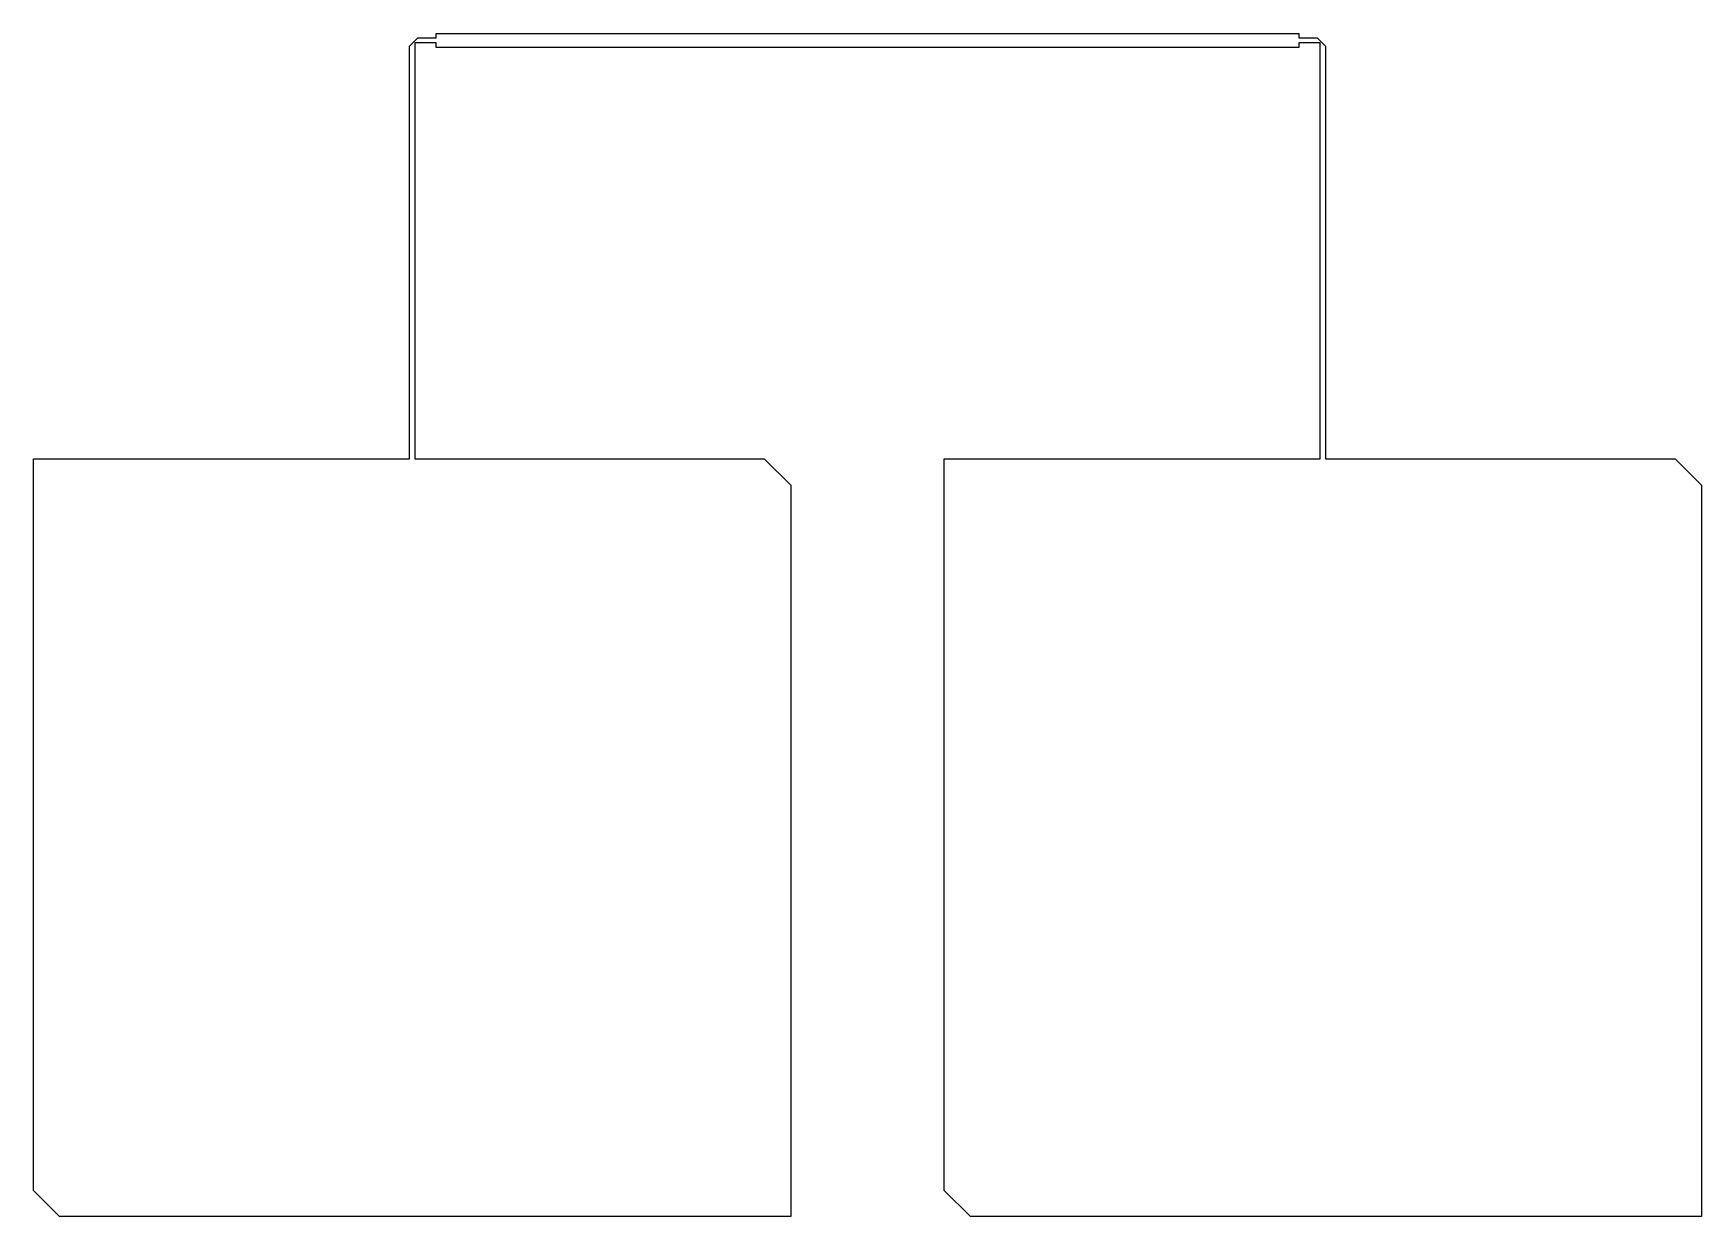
# Model space of a CAD drawing. Extents: x -63 to 63, y -89 to 1.
import ezdxf

# ---------------------------------------------------------------- set-up
doc = ezdxf.new("R2010")
doc.units = 0
doc.header["$MEASUREMENT"] = 0
doc.layers.add('BLACK', color=7, linetype='CONTINUOUS')

msp = doc.modelspace()

# ---------------------------------------------------------------- linework, layer by layer
at = {"layer": 'Black'}
for p, q in [((-34.7452, -0.377278), (-34.1153, 0.252677)), ((-34.1153, 0.252677), (-34.1144, 0.253307)), ((-34.1144, 0.253307), (-34.1137, 0.254151)), ((-34.1137, 0.254151), (-34.1108, 0.255785)), ((-34.1108, 0.255785), (-34.1082, 0.257658)), ((-34.1082, 0.257658), (-34.1071, 0.257943)), ((-34.1071, 0.257943), (-34.1061, 0.258492)), ((-34.1061, 0.258492), (-34.1029, 0.259059)), ((-34.1029, 0.259059), (-34.0998, 0.259905)), ((-34.0998, 0.259905), (-34.0987, 0.259809)), ((-34.0987, 0.259809), (-34.0976, 0.26)), ((-34.0976, 0.26), (-32.7388, 0.26)), ((-32.7388, 0.26), (-32.7377, 0.26011)), ((-32.7377, 0.26011), (-32.7375, 0.26123)), ((-32.7375, 0.575), (-32.7372, 0.577155)), ((-32.7375, 0.26123), (-32.7375, 0.575)), ((-32.7372, 0.579341), (-32.7364, 0.581397)), ((-32.7372, 0.577155), (-32.7372, 0.579341)), ((-32.7364, 0.581397), (-32.736, 0.583551)), ((-32.736, 0.583551), (-32.7349, 0.585444)), ((-32.7349, 0.585444), (-32.7342, 0.5875)), ((-32.7342, 0.5875), (-32.7328, 0.589177)), ((-32.7328, 0.589177), (-32.7317, 0.59107)), ((-32.7317, 0.59107), (-32.73, 0.592476)), ((-32.73, 0.592476), (-32.7286, 0.594151)), ((-32.7286, 0.594151), (-32.7267, 0.595244)), ((-32.7267, 0.595244), (-32.725, 0.596651)), ((-32.725, 0.596651), (-32.723, 0.597399)), ((-32.723, 0.597399), (-32.7211, 0.598492)), ((-32.7211, 0.598492), (-32.7189, 0.598872)), ((-32.7189, 0.598872), (-32.7169, 0.59962)), ((-32.7169, 0.59962), (-32.7147, 0.59962)), ((-32.7147, 0.59962), (-32.7126, 0.6)), ((-32.7126, 0.6), (32.7126, 0.6)), ((32.7126, 0.6), (32.7147, 0.59962)), ((32.7147, 0.59962), (32.7169, 0.59962)), ((32.7169, 0.59962), (32.7189, 0.598872)), ((32.7189, 0.598872), (32.7211, 0.598492)), ((32.7211, 0.598492), (32.723, 0.597399)), ((32.723, 0.597399), (32.725, 0.596651)), ((32.725, 0.596651), (32.7267, 0.595244)), ((32.7267, 0.595244), (32.7286, 0.594151)), ((32.7286, 0.594151), (32.73, 0.592476)), ((32.73, 0.592476), (32.7317, 0.59107)), ((32.7317, 0.59107), (32.7328, 0.589177)), ((32.7328, 0.589177), (32.7342, 0.5875)), ((32.7342, 0.5875), (32.7349, 0.585444)), ((32.7349, 0.585444), (32.736, 0.583551)), ((32.736, 0.583551), (32.7364, 0.581397)), ((32.7364, 0.581397), (32.7372, 0.579341)), ((32.7372, 0.579341), (32.7372, 0.577155)), ((32.7372, 0.577155), (32.7375, 0.575)), ((32.7375, 0.575), (32.7375, 0.26123)), ((32.7375, 0.26123), (32.7377, 0.26011)), ((32.7377, 0.26011), (32.7388, 0.26)), ((32.7388, 0.26), (34.0976, 0.26)), ((34.0976, 0.26), (34.0987, 0.259809)), ((34.0987, 0.259809), (34.0998, 0.259905)), ((34.0998, 0.259905), (34.1029, 0.259059)), ((34.1029, 0.259059), (34.1061, 0.258492)), ((34.1061, 0.258492), (34.1071, 0.257943)), ((34.1071, 0.257943), (34.1082, 0.257658)), ((34.1082, 0.257658), (34.1108, 0.255783)), ((34.1108, 0.255783), (34.1137, 0.254151)), ((34.1137, 0.254151), (34.1144, 0.253309)), ((34.1144, 0.253309), (34.1153, 0.252678)), ((34.1153, 0.252678), (34.7452, -0.377278)), ((-34.7525, -0.392777), (-34.7516, -0.389619)), ((-34.7524, -0.393873), (-34.7525, -0.392777)), ((-34.7525, -0.394956), (-34.7524, -0.393873)), ((-34.7525, -31.6838), (-34.7525, -0.394956)), ((-34.7516, -0.389619), (-34.751, -0.386405)), ((-34.751, -0.386405), (-34.7505, -0.385454)), ((-34.7505, -0.385454), (-34.7502, -0.384391)), ((-34.7502, -0.384391), (-34.7483, -0.381714)), ((-34.7483, -0.381714), (-34.7467, -0.378886)), ((-34.7467, -0.378886), (-34.7459, -0.37818)), ((-34.7459, -0.37818), (-34.7452, -0.377278)), ((-34.3624, -0.13011), (-34.3625, -0.13123)), ((-34.3625, -0.13123), (-34.3625, -31.6838)), ((-34.3613, -0.13), (-34.3624, -0.13011)), ((-32.7388, -0.13), (-34.3613, -0.13)), ((-32.7377, -0.13011), (-32.7388, -0.13)), ((-32.7375, -0.13123), (-32.7377, -0.13011)), ((-32.7375, -0.445), (-32.7375, -0.13123)), ((-32.7372, -0.447155), (-32.7375, -0.445)), ((-32.7372, -0.449341), (-32.7372, -0.447155)), ((-32.7364, -0.451397), (-32.7372, -0.449341)), ((-32.736, -0.453551), (-32.7364, -0.451397)), ((-32.7349, -0.455444), (-32.736, -0.453551)), ((-32.7342, -0.4575), (-32.7349, -0.455444)), ((-32.7328, -0.459177), (-32.7342, -0.4575)), ((-32.7317, -0.46107), (-32.7328, -0.459177)), ((-32.73, -0.462476), (-32.7317, -0.46107)), ((-32.7286, -0.464151), (-32.73, -0.462476)), ((-32.7267, -0.465244), (-32.7286, -0.464151)), ((-32.725, -0.466651), (-32.7267, -0.465244)), ((-32.723, -0.467399), (-32.725, -0.466651)), ((-32.7211, -0.468492), (-32.723, -0.467399)), ((-32.7189, -0.468872), (-32.7211, -0.468492)), ((-32.7169, -0.46962), (-32.7189, -0.468872)), ((-32.7147, -0.46962), (-32.7169, -0.46962)), ((-32.7126, -0.47), (-32.7147, -0.46962)), ((32.7126, -0.47), (-32.7126, -0.47)), ((32.7147, -0.46962), (32.7126, -0.47)), ((32.7169, -0.46962), (32.7147, -0.46962)), ((32.7189, -0.468872), (32.7169, -0.46962)), ((32.7211, -0.468492), (32.7189, -0.468872)), ((32.723, -0.467399), (32.7211, -0.468492)), ((32.725, -0.466651), (32.723, -0.467399)), ((32.7267, -0.465244), (32.725, -0.466651)), ((32.7286, -0.464151), (32.7267, -0.465244)), ((32.73, -0.462476), (32.7286, -0.464151)), ((32.7317, -0.46107), (32.73, -0.462476)), ((32.7328, -0.459177), (32.7317, -0.46107)), ((32.7342, -0.4575), (32.7328, -0.459177)), ((32.7349, -0.455444), (32.7342, -0.4575)), ((32.736, -0.453551), (32.7349, -0.455444)), ((32.7364, -0.451397), (32.736, -0.453551)), ((32.7372, -0.449341), (32.7364, -0.451397)), ((32.7375, -0.445), (32.7372, -0.447155)), ((32.7372, -0.447155), (32.7372, -0.449341)), ((32.7377, -0.13011), (32.7375, -0.13123)), ((32.7375, -0.13123), (32.7375, -0.445)), ((32.7388, -0.13), (32.7377, -0.13011)), ((34.3613, -0.13), (32.7388, -0.13)), ((34.3624, -0.13011), (34.3613, -0.13)), ((34.3625, -0.13123), (34.3624, -0.13011)), ((34.3625, -31.6838), (34.3625, -0.13123)), ((34.7452, -0.377278), (34.7459, -0.378178)), ((34.7459, -0.378178), (34.7467, -0.378886)), ((34.7467, -0.378886), (34.7483, -0.381717)), ((34.7483, -0.381717), (34.7502, -0.384391)), ((34.7502, -0.384391), (34.7505, -0.385454)), ((34.7505, -0.385454), (34.751, -0.386405)), ((34.751, -0.386405), (34.7516, -0.389619)), ((34.7516, -0.389619), (34.7525, -0.392777)), ((34.7525, -0.392777), (34.7524, -0.393873)), ((34.7524, -0.393873), (34.7525, -0.394956)), ((34.7525, -0.394956), (34.7525, -31.6838)), ((-63.2975, -31.71), (-63.2972, -31.7078)), ((-63.2975, -87.1546), (-63.2975, -31.71)), ((-63.2972, -31.7057), (-63.2964, -31.7036)), ((-63.2972, -31.7078), (-63.2972, -31.7057)), ((-63.2964, -31.7036), (-63.296, -31.7014)), ((-63.296, -31.7014), (-63.2949, -31.6996)), ((-63.2949, -31.6996), (-63.2942, -31.6975)), ((-63.2942, -31.6975), (-63.2928, -31.6958)), ((-63.2928, -31.6958), (-63.2917, -31.6939)), ((-63.2917, -31.6939), (-63.29, -31.6925)), ((-63.29, -31.6925), (-63.2886, -31.6908)), ((-63.2886, -31.6908), (-63.2867, -31.6898)), ((-63.2867, -31.6898), (-63.285, -31.6883)), ((-63.285, -31.6883), (-63.283, -31.6876)), ((-63.283, -31.6876), (-63.2811, -31.6865)), ((-63.2811, -31.6865), (-63.2789, -31.6861)), ((-63.2789, -31.6861), (-63.2769, -31.6854)), ((-63.2769, -31.6854), (-63.2747, -31.6854)), ((-63.2747, -31.6854), (-63.2725, -31.685)), ((-63.2725, -31.685), (-34.7538, -31.685)), ((-34.7538, -31.685), (-34.7527, -31.6849)), ((-34.7527, -31.6849), (-34.7525, -31.6838)), ((-34.3625, -31.6838), (-34.3624, -31.6849)), ((-34.3624, -31.6849), (-34.3613, -31.685)), ((-34.3613, -31.685), (-7.82791, -31.685)), ((-7.82791, -31.685), (-7.82682, -31.6852)), ((-7.82682, -31.6852), (-7.82573, -31.6851)), ((-7.82573, -31.6851), (-7.82257, -31.6859)), ((-7.82257, -31.6859), (-7.81935, -31.6865)), ((-7.81935, -31.6865), (-7.8184, -31.6871)), ((-7.8184, -31.6871), (-7.81734, -31.6873)), ((-7.81734, -31.6873), (-7.81466, -31.6892)), ((-7.81466, -31.6892), (-7.81184, -31.6908)), ((-7.81184, -31.6908), (-7.81113, -31.6917)), ((-7.81113, -31.6917), (-7.81023, -31.6923)), ((-7.81023, -31.6923), (-5.82487, -33.6777)), ((5.81755, -31.71), (5.81793, -31.7078)), ((5.81755, -87.1546), (5.81755, -31.71)), ((5.81793, -31.7057), (5.81868, -31.7036)), ((5.81793, -31.7078), (5.81793, -31.7057)), ((5.81868, -31.7036), (5.81906, -31.7014)), ((5.81906, -31.7014), (5.82015, -31.6996)), ((5.82015, -31.6996), (5.8209, -31.6975)), ((5.8209, -31.6975), (5.82231, -31.6958)), ((5.82231, -31.6958), (5.8234, -31.6939)), ((5.8234, -31.6939), (5.82507, -31.6925)), ((5.82507, -31.6925), (5.82648, -31.6908)), ((5.82648, -31.6908), (5.82837, -31.6898)), ((5.82837, -31.6898), (5.83005, -31.6883)), ((5.83005, -31.6883), (5.83211, -31.6876)), ((5.83211, -31.6876), (5.834, -31.6865)), ((5.834, -31.6865), (5.83615, -31.6861)), ((5.83615, -31.6861), (5.83821, -31.6854)), ((5.83821, -31.6854), (5.8404, -31.6854)), ((5.8404, -31.6854), (5.84255, -31.685)), ((5.84255, -31.685), (34.3613, -31.685)), ((34.3613, -31.685), (34.3624, -31.6849)), ((34.3624, -31.6849), (34.3625, -31.6838)), ((34.7525, -31.6838), (34.7527, -31.6849)), ((34.7527, -31.6849), (34.7538, -31.685)), ((34.7538, -31.685), (61.2872, -31.685)), ((61.2872, -31.685), (61.2883, -31.6852)), ((61.2883, -31.6852), (61.2894, -31.6851)), ((61.2894, -31.6851), (61.2925, -31.6859)), ((61.2925, -31.6859), (61.2957, -31.6865)), ((61.2957, -31.6865), (61.2967, -31.6871)), ((61.2967, -31.6871), (61.2978, -31.6873)), ((61.2978, -31.6873), (61.3004, -31.6892)), ((61.3004, -31.6892), (61.3033, -31.6908)), ((61.3033, -31.6908), (61.304, -31.6917)), ((61.304, -31.6917), (61.3049, -31.6923)), ((61.3049, -31.6923), (63.2902, -33.6777)), ((-5.82487, -33.6777), (-5.82424, -33.6786)), ((-5.82424, -33.6786), (-5.8234, -33.6793)), ((-5.8234, -33.6793), (-5.82177, -33.6821)), ((-5.82177, -33.6821), (-5.81989, -33.6848)), ((-5.81989, -33.6848), (-5.81961, -33.6859)), ((-5.81961, -33.6859), (-5.81906, -33.6868)), ((-5.81906, -33.6868), (-5.81849, -33.69)), ((-5.81849, -33.69), (-5.81764, -33.6932)), ((-5.81764, -33.6932), (-5.81774, -33.6943)), ((-5.81774, -33.6943), (-5.81755, -33.6954)), ((-5.81755, -33.6954), (-5.81755, -89.14)), ((63.2902, -33.6777), (63.2909, -33.6786)), ((63.2909, -33.6786), (63.2917, -33.6793)), ((63.2917, -33.6793), (63.2933, -33.6821)), ((63.2933, -33.6821), (63.2952, -33.6848)), ((63.2952, -33.6848), (63.2955, -33.6859)), ((63.2955, -33.6859), (63.296, -33.6868)), ((63.296, -33.6868), (63.2966, -33.69)), ((63.2966, -33.69), (63.2975, -33.6932)), ((63.2975, -33.6932), (63.2974, -33.6943)), ((63.2974, -33.6943), (63.2975, -33.6954)), ((63.2975, -33.6954), (63.2975, -89.14)), ((-63.2974, -87.1557), (-63.2975, -87.1546)), ((-63.2975, -87.1568), (-63.2974, -87.1557)), ((-63.2966, -87.16), (-63.2975, -87.1568)), ((-63.296, -87.1632), (-63.2966, -87.16)), ((-63.2955, -87.1641), (-63.296, -87.1632)), ((-63.2952, -87.1652), (-63.2955, -87.1641)), ((-63.2933, -87.1679), (-63.2952, -87.1652)), ((-63.2917, -87.1707), (-63.2933, -87.1679)), ((-63.2909, -87.1714), (-63.2917, -87.1707)), ((-63.2902, -87.1723), (-63.2909, -87.1714)), ((-61.3049, -89.1577), (-63.2902, -87.1723)), ((5.81774, -87.1557), (5.81755, -87.1546)), ((5.81764, -87.1568), (5.81774, -87.1557)), ((5.81849, -87.16), (5.81764, -87.1568)), ((5.81906, -87.1632), (5.81849, -87.16)), ((5.81961, -87.1641), (5.81906, -87.1632)), ((5.81989, -87.1652), (5.81961, -87.1641)), ((5.82177, -87.1679), (5.81989, -87.1652)), ((5.8234, -87.1707), (5.82177, -87.1679)), ((5.82424, -87.1714), (5.8234, -87.1707)), ((5.82487, -87.1723), (5.82424, -87.1714)), ((7.81023, -89.1577), (5.82487, -87.1723)), ((-61.304, -89.1583), (-61.3049, -89.1577)), ((-61.3033, -89.1592), (-61.304, -89.1583)), ((-61.3004, -89.1608), (-61.3033, -89.1592)), ((-61.2978, -89.1627), (-61.3004, -89.1608)), ((-61.2967, -89.1629), (-61.2978, -89.1627)), ((-61.2957, -89.1635), (-61.2967, -89.1629)), ((-61.2925, -89.1641), (-61.2957, -89.1635)), ((-61.2894, -89.1649), (-61.2925, -89.1641)), ((-61.2883, -89.1648), (-61.2894, -89.1649)), ((-61.2872, -89.165), (-61.2883, -89.1648)), ((-5.84255, -89.165), (-61.2872, -89.165)), ((-5.8404, -89.1646), (-5.84255, -89.165)), ((-5.83821, -89.1646), (-5.8404, -89.1646)), ((-5.83615, -89.1639), (-5.83821, -89.1646)), ((-5.834, -89.1635), (-5.83615, -89.1639)), ((-5.83211, -89.1624), (-5.834, -89.1635)), ((-5.83005, -89.1617), (-5.83211, -89.1624)), ((-5.82837, -89.1602), (-5.83005, -89.1617)), ((-5.82648, -89.1592), (-5.82837, -89.1602)), ((-5.82507, -89.1575), (-5.82648, -89.1592)), ((-5.8234, -89.1561), (-5.82507, -89.1575)), ((-5.82231, -89.1542), (-5.8234, -89.1561)), ((-5.8209, -89.1525), (-5.82231, -89.1542)), ((-5.82015, -89.1504), (-5.8209, -89.1525)), ((-5.81906, -89.1486), (-5.82015, -89.1504)), ((-5.81868, -89.1464), (-5.81906, -89.1486)), ((-5.81793, -89.1443), (-5.81868, -89.1464)), ((-5.81755, -89.14), (-5.81793, -89.1422)), ((-5.81793, -89.1422), (-5.81793, -89.1443)), ((7.81113, -89.1583), (7.81023, -89.1577)), ((7.81184, -89.1592), (7.81113, -89.1583)), ((7.81467, -89.1608), (7.81184, -89.1592)), ((7.81734, -89.1627), (7.81467, -89.1608)), ((7.8184, -89.1629), (7.81734, -89.1627)), ((7.81935, -89.1635), (7.8184, -89.1629)), ((7.82257, -89.1641), (7.81935, -89.1635)), ((7.82573, -89.1649), (7.82257, -89.1641)), ((7.82682, -89.1648), (7.82573, -89.1649)), ((7.82791, -89.165), (7.82682, -89.1648)), ((63.2725, -89.165), (7.82791, -89.165)), ((63.2747, -89.1646), (63.2725, -89.165)), ((63.2769, -89.1646), (63.2747, -89.1646)), ((63.2789, -89.1639), (63.2769, -89.1646)), ((63.2811, -89.1635), (63.2789, -89.1639)), ((63.283, -89.1624), (63.2811, -89.1635)), ((63.285, -89.1617), (63.283, -89.1624)), ((63.2867, -89.1602), (63.285, -89.1617)), ((63.2886, -89.1592), (63.2867, -89.1602)), ((63.29, -89.1575), (63.2886, -89.1592)), ((63.2917, -89.1561), (63.29, -89.1575)), ((63.2928, -89.1542), (63.2917, -89.1561)), ((63.2942, -89.1525), (63.2928, -89.1542)), ((63.2949, -89.1504), (63.2942, -89.1525)), ((63.296, -89.1486), (63.2949, -89.1504)), ((63.2964, -89.1464), (63.296, -89.1486)), ((63.2972, -89.1443), (63.2964, -89.1464)), ((63.2975, -89.14), (63.2972, -89.1422)), ((63.2972, -89.1422), (63.2972, -89.1443))]:
    msp.add_line(p, q, dxfattribs=at)

doc.saveas('drawing.dxf')
